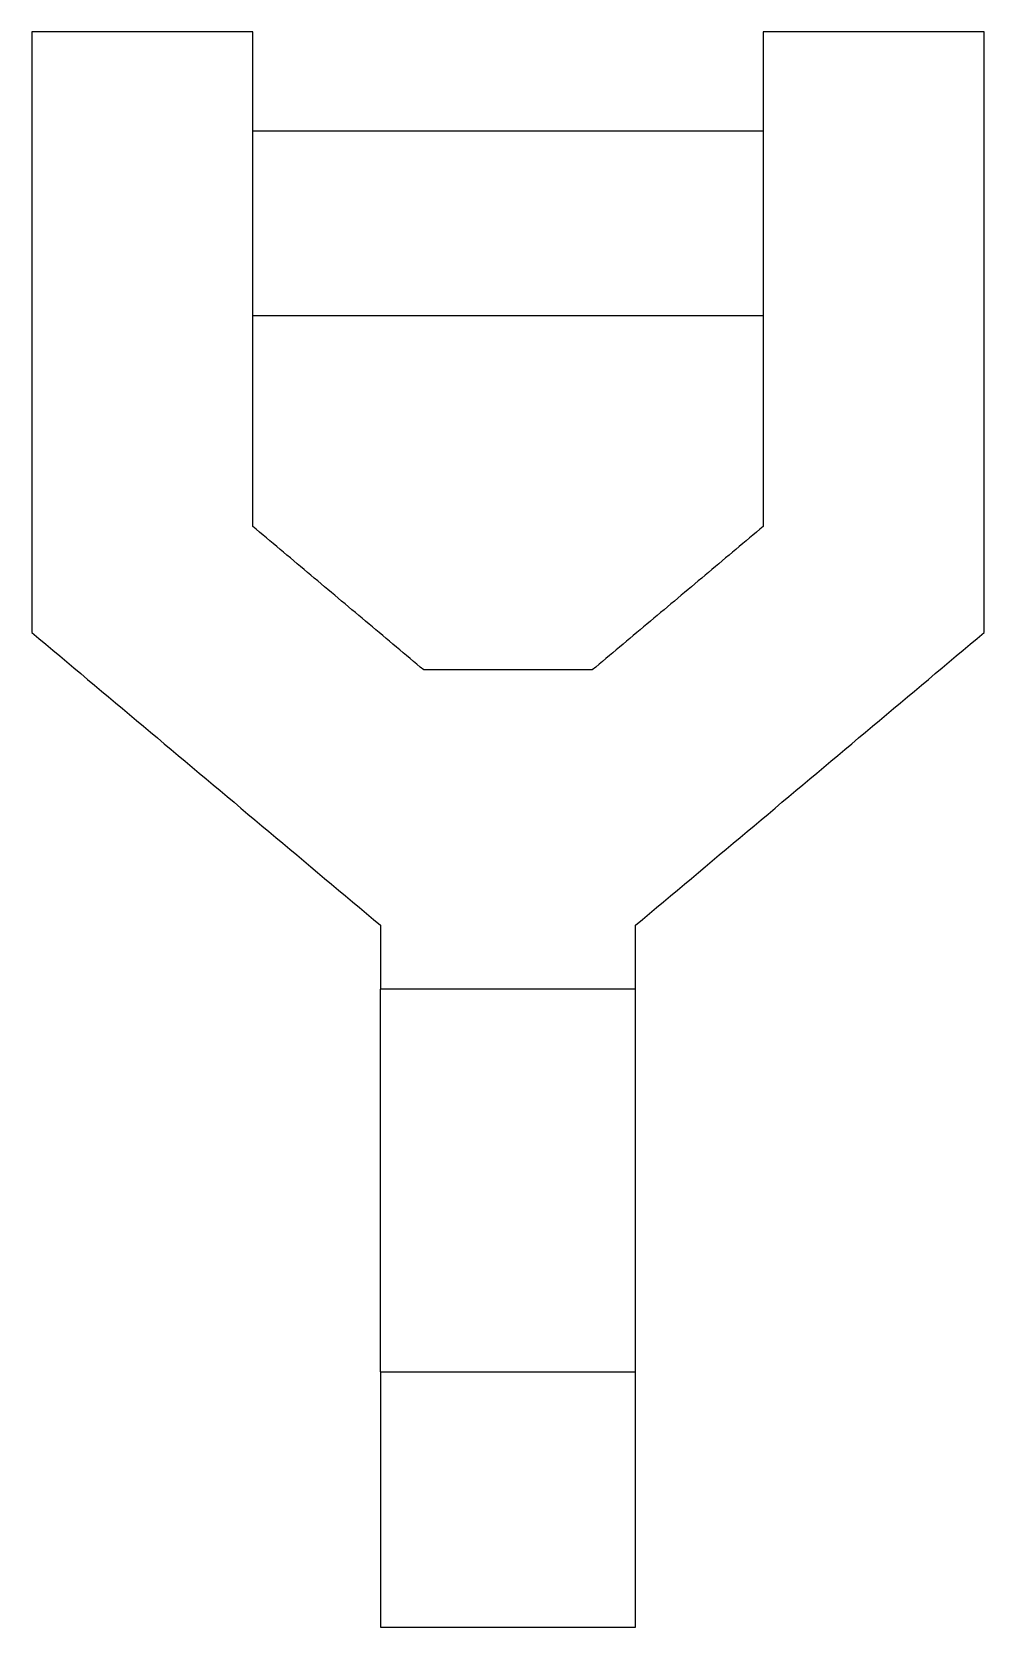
# Model space of a CAD drawing. Header units: metres. Extents: x -14.9 to 14.9, y 0 to 50.
import ezdxf

# ---------------------------------------------------------------- set-up
doc = ezdxf.new("R2010")
doc.units = ezdxf.units.M

msp = doc.modelspace()

# ---------------------------------------------------------------- linework, layer by layer
for points in [[(-14.922, 50), (-14.922, 49.623), (-14.922, 49.247), (-14.922, 48.87), (-14.922, 48.494), (-14.922, 48.117), (-14.922, 47.741), (-14.922, 47.364), (-14.922, 46.988), (-14.922, 46.611), (-14.922, 46.234), (-14.922, 45.858), (-14.922, 45.481), (-14.922, 45.105), (-14.922, 44.728), (-14.922, 44.352), (-14.922, 43.975), (-14.922, 43.599), (-14.922, 43.222), (-14.922, 42.845), (-14.922, 42.469), (-14.922, 42.092), (-14.922, 41.716), (-14.922, 41.339), (-14.922, 40.963), (-14.922, 40.586), (-14.922, 40.21), (-14.922, 39.833), (-14.922, 39.457), (-14.922, 39.08), (-14.922, 38.703), (-14.922, 38.327), (-14.922, 37.95), (-14.922, 37.574), (-14.922, 37.197), (-14.922, 36.821), (-14.922, 36.444), (-14.922, 36.068), (-14.922, 35.691), (-14.922, 35.314), (-14.922, 34.938), (-14.922, 34.561), (-14.922, 34.185), (-14.922, 33.808), (-14.922, 33.432), (-14.922, 33.055), (-14.922, 32.679), (-14.922, 32.302), (-14.922, 31.925), (-14.922, 31.549), (-14.922, 31.172)], [(-8, 50), (-8.138, 50), (-8.277, 50), (-8.415, 50), (-8.554, 50), (-8.692, 50), (-8.831, 50), (-8.969, 50), (-9.108, 50), (-9.246, 50), (-9.384, 50), (-9.523, 50), (-9.661, 50), (-9.8, 50), (-9.938, 50), (-10.077, 50), (-10.215, 50), (-10.354, 50), (-10.492, 50), (-10.631, 50), (-10.769, 50), (-10.907, 50), (-11.046, 50), (-11.184, 50), (-11.323, 50), (-11.461, 50), (-11.6, 50), (-11.738, 50), (-11.877, 50), (-12.015, 50), (-12.153, 50), (-12.292, 50), (-12.43, 50), (-12.569, 50), (-12.707, 50), (-12.846, 50), (-12.984, 50), (-13.123, 50), (-13.261, 50), (-13.399, 50), (-13.538, 50), (-13.676, 50), (-13.815, 50), (-13.953, 50), (-14.092, 50), (-14.23, 50), (-14.369, 50), (-14.507, 50), (-14.645, 50), (-14.784, 50), (-14.922, 50)], [(-8, 34.5), (-8, 34.81), (-8, 35.12), (-8, 35.43), (-8, 35.74), (-8, 36.05), (-8, 36.36), (-8, 36.67), (-8, 36.98), (-8, 37.29), (-8, 37.6), (-8, 37.91), (-8, 38.22), (-8, 38.53), (-8, 38.84), (-8, 39.15), (-8, 39.46), (-8, 39.77), (-8, 40.08), (-8, 40.39), (-8, 40.7), (-8, 41.01), (-8, 41.32), (-8, 41.63), (-8, 41.94), (-8, 42.25), (-8, 42.56), (-8, 42.87), (-8, 43.18), (-8, 43.49), (-8, 43.8), (-8, 44.11), (-8, 44.42), (-8, 44.73), (-8, 45.04), (-8, 45.35), (-8, 45.66), (-8, 45.97), (-8, 46.28), (-8, 46.59), (-8, 46.9), (-8, 47.21), (-8, 47.52), (-8, 47.83), (-8, 48.14), (-8, 48.45), (-8, 48.76), (-8, 49.07), (-8, 49.38), (-8, 49.69), (-8, 50)], [(8, 50), (8, 49.69), (8, 49.38), (8, 49.07), (8, 48.76), (8, 48.45), (8, 48.14), (8, 47.83), (8, 47.52), (8, 47.21), (8, 46.9), (8, 46.59), (8, 46.28), (8, 45.97), (8, 45.66), (8, 45.35), (8, 45.04), (8, 44.73), (8, 44.42), (8, 44.11), (8, 43.8), (8, 43.49), (8, 43.18), (8, 42.87), (8, 42.56), (8, 42.25), (8, 41.94), (8, 41.63), (8, 41.32), (8, 41.01), (8, 40.7), (8, 40.39), (8, 40.08), (8, 39.77), (8, 39.46), (8, 39.15), (8, 38.84), (8, 38.53), (8, 38.22), (8, 37.91), (8, 37.6), (8, 37.29), (8, 36.98), (8, 36.67), (8, 36.36), (8, 36.05), (8, 35.74), (8, 35.43), (8, 35.12), (8, 34.81), (8, 34.5)], [(14.922, 50), (14.784, 50), (14.645, 50), (14.507, 50), (14.369, 50), (14.23, 50), (14.092, 50), (13.953, 50), (13.815, 50), (13.676, 50), (13.538, 50), (13.399, 50), (13.261, 50), (13.123, 50), (12.984, 50), (12.846, 50), (12.707, 50), (12.569, 50), (12.43, 50), (12.292, 50), (12.153, 50), (12.015, 50), (11.877, 50), (11.738, 50), (11.6, 50), (11.461, 50), (11.323, 50), (11.184, 50), (11.046, 50), (10.907, 50), (10.769, 50), (10.631, 50), (10.492, 50), (10.354, 50), (10.215, 50), (10.077, 50), (9.938, 50), (9.8, 50), (9.661, 50), (9.523, 50), (9.384, 50), (9.246, 50), (9.108, 50), (8.969, 50), (8.831, 50), (8.692, 50), (8.554, 50), (8.415, 50), (8.277, 50), (8.138, 50), (8, 50)], [(14.922, 31.172), (14.922, 31.549), (14.922, 31.925), (14.922, 32.302), (14.922, 32.679), (14.922, 33.055), (14.922, 33.432), (14.922, 33.808), (14.922, 34.185), (14.922, 34.561), (14.922, 34.938), (14.922, 35.314), (14.922, 35.691), (14.922, 36.068), (14.922, 36.444), (14.922, 36.821), (14.922, 37.197), (14.922, 37.574), (14.922, 37.95), (14.922, 38.327), (14.922, 38.703), (14.922, 39.08), (14.922, 39.457), (14.922, 39.833), (14.922, 40.21), (14.922, 40.586), (14.922, 40.963), (14.922, 41.339), (14.922, 41.716), (14.922, 42.092), (14.922, 42.469), (14.922, 42.845), (14.922, 43.222), (14.922, 43.599), (14.922, 43.975), (14.922, 44.352), (14.922, 44.728), (14.922, 45.105), (14.922, 45.481), (14.922, 45.858), (14.922, 46.234), (14.922, 46.611), (14.922, 46.988), (14.922, 47.364), (14.922, 47.741), (14.922, 48.117), (14.922, 48.494), (14.922, 48.87), (14.922, 49.247), (14.922, 49.623), (14.922, 50)], [(-8, 46.9), (-7.68, 46.9), (-7.36, 46.9), (-7.04, 46.9), (-6.72, 46.9), (-6.4, 46.9), (-6.08, 46.9), (-5.76, 46.9), (-5.44, 46.9), (-5.12, 46.9), (-4.8, 46.9), (-4.48, 46.9), (-4.16, 46.9), (-3.84, 46.9), (-3.52, 46.9), (-3.2, 46.9), (-2.88, 46.9), (-2.56, 46.9), (-2.24, 46.9), (-1.92, 46.9), (-1.6, 46.9), (-1.28, 46.9), (-0.96, 46.9), (-0.64, 46.9), (-0.32, 46.9), (0, 46.9), (0.32, 46.9), (0.64, 46.9), (0.96, 46.9), (1.28, 46.9), (1.6, 46.9), (1.92, 46.9), (2.24, 46.9), (2.56, 46.9), (2.88, 46.9), (3.2, 46.9), (3.52, 46.9), (3.84, 46.9), (4.16, 46.9), (4.48, 46.9), (4.8, 46.9), (5.12, 46.9), (5.44, 46.9), (5.76, 46.9), (6.08, 46.9), (6.4, 46.9), (6.72, 46.9), (7.04, 46.9), (7.36, 46.9), (7.68, 46.9), (8, 46.9)], [(8, 41.1), (7.68, 41.1), (7.36, 41.1), (7.04, 41.1), (6.72, 41.1), (6.4, 41.1), (6.08, 41.1), (5.76, 41.1), (5.44, 41.1), (5.12, 41.1), (4.8, 41.1), (4.48, 41.1), (4.16, 41.1), (3.84, 41.1), (3.52, 41.1), (3.2, 41.1), (2.88, 41.1), (2.56, 41.1), (2.24, 41.1), (1.92, 41.1), (1.6, 41.1), (1.28, 41.1), (0.96, 41.1), (0.64, 41.1), (0.32, 41.1), (0, 41.1), (-0.32, 41.1), (-0.64, 41.1), (-0.96, 41.1), (-1.28, 41.1), (-1.6, 41.1), (-1.92, 41.1), (-2.24, 41.1), (-2.56, 41.1), (-2.88, 41.1), (-3.2, 41.1), (-3.52, 41.1), (-3.84, 41.1), (-4.16, 41.1), (-4.48, 41.1), (-4.8, 41.1), (-5.12, 41.1), (-5.44, 41.1), (-5.76, 41.1), (-6.08, 41.1), (-6.4, 41.1), (-6.72, 41.1), (-7.04, 41.1), (-7.36, 41.1), (-7.68, 41.1), (-8, 41.1)], [(8, 34.5), (7.893, 34.41), (7.786, 34.32), (7.678, 34.23), (7.571, 34.14), (7.464, 34.05), (7.357, 33.96), (7.25, 33.87), (7.143, 33.78), (7.035, 33.69), (6.928, 33.6), (6.821, 33.51), (6.714, 33.42), (6.607, 33.33), (6.5, 33.24), (6.392, 33.15), (6.285, 33.06), (6.178, 32.97), (6.071, 32.88), (5.964, 32.79), (5.857, 32.7), (5.749, 32.61), (5.642, 32.52), (5.535, 32.43), (5.428, 32.34), (5.321, 32.25), (5.214, 32.16), (5.106, 32.07), (4.999, 31.98), (4.892, 31.89), (4.785, 31.8), (4.678, 31.71), (4.571, 31.62), (4.463, 31.53), (4.356, 31.44), (4.249, 31.35), (4.142, 31.26), (4.035, 31.17), (3.927, 31.08), (3.82, 30.99), (3.713, 30.9), (3.606, 30.81), (3.499, 30.72), (3.392, 30.63), (3.284, 30.54), (3.177, 30.45), (3.07, 30.36), (2.963, 30.27), (2.856, 30.18), (2.749, 30.09), (2.641, 30)], [(-2.641, 30), (-2.749, 30.09), (-2.856, 30.18), (-2.963, 30.27), (-3.07, 30.36), (-3.177, 30.45), (-3.284, 30.54), (-3.392, 30.63), (-3.499, 30.72), (-3.606, 30.81), (-3.713, 30.9), (-3.82, 30.99), (-3.927, 31.08), (-4.035, 31.17), (-4.142, 31.26), (-4.249, 31.35), (-4.356, 31.44), (-4.463, 31.53), (-4.571, 31.62), (-4.678, 31.71), (-4.785, 31.8), (-4.892, 31.89), (-4.999, 31.98), (-5.106, 32.07), (-5.214, 32.16), (-5.321, 32.25), (-5.428, 32.34), (-5.535, 32.43), (-5.642, 32.52), (-5.749, 32.61), (-5.857, 32.7), (-5.964, 32.79), (-6.071, 32.88), (-6.178, 32.97), (-6.285, 33.06), (-6.392, 33.15), (-6.5, 33.24), (-6.607, 33.33), (-6.714, 33.42), (-6.821, 33.51), (-6.928, 33.6), (-7.035, 33.69), (-7.143, 33.78), (-7.25, 33.87), (-7.357, 33.96), (-7.464, 34.05), (-7.571, 34.14), (-7.678, 34.23), (-7.786, 34.32), (-7.893, 34.41), (-8, 34.5)], [(-14.922, 31.172), (-14.704, 30.989), (-14.485, 30.805), (-14.267, 30.622), (-14.049, 30.439), (-13.83, 30.255), (-13.612, 30.072), (-13.393, 29.888), (-13.175, 29.705), (-12.956, 29.521), (-12.738, 29.338), (-12.519, 29.154), (-12.301, 28.971), (-12.083, 28.788), (-11.864, 28.604), (-11.646, 28.421), (-11.427, 28.237), (-11.209, 28.054), (-10.99, 27.87), (-10.772, 27.687), (-10.553, 27.503), (-10.335, 27.32), (-10.117, 27.137), (-9.898, 26.953), (-9.68, 26.77), (-9.461, 26.586), (-9.243, 26.403), (-9.024, 26.219), (-8.806, 26.036), (-8.587, 25.852), (-8.369, 25.669), (-8.151, 25.485), (-7.932, 25.302), (-7.714, 25.119), (-7.495, 24.935), (-7.277, 24.752), (-7.058, 24.568), (-6.84, 24.385), (-6.621, 24.201), (-6.403, 24.018), (-6.184, 23.834), (-5.966, 23.651), (-5.748, 23.468), (-5.529, 23.284), (-5.311, 23.101), (-5.092, 22.917), (-4.874, 22.734), (-4.655, 22.55), (-4.437, 22.367), (-4.218, 22.183), (-4, 22)], [(4, 22), (4.218, 22.183), (4.437, 22.367), (4.655, 22.55), (4.874, 22.734), (5.092, 22.917), (5.311, 23.101), (5.529, 23.284), (5.748, 23.468), (5.966, 23.651), (6.184, 23.834), (6.403, 24.018), (6.621, 24.201), (6.84, 24.385), (7.058, 24.568), (7.277, 24.752), (7.495, 24.935), (7.714, 25.119), (7.932, 25.302), (8.151, 25.485), (8.369, 25.669), (8.587, 25.852), (8.806, 26.036), (9.024, 26.219), (9.243, 26.403), (9.461, 26.586), (9.68, 26.77), (9.898, 26.953), (10.117, 27.137), (10.335, 27.32), (10.553, 27.503), (10.772, 27.687), (10.99, 27.87), (11.209, 28.054), (11.427, 28.237), (11.646, 28.421), (11.864, 28.604), (12.083, 28.788), (12.301, 28.971), (12.519, 29.154), (12.738, 29.338), (12.956, 29.521), (13.175, 29.705), (13.393, 29.888), (13.612, 30.072), (13.83, 30.255), (14.049, 30.439), (14.267, 30.622), (14.485, 30.805), (14.704, 30.989), (14.922, 31.172)], [(2.641, 30), (2.536, 30), (2.43, 30), (2.324, 30), (2.219, 30), (2.113, 30), (2.007, 30), (1.902, 30), (1.796, 30), (1.691, 30), (1.585, 30), (1.479, 30), (1.374, 30), (1.268, 30), (1.162, 30), (1.057, 30), (0.951, 30), (0.845, 30), (0.74, 30), (0.634, 30), (0.528, 30), (0.423, 30), (0.317, 30), (0.211, 30), (0.106, 30), (0, 30), (-0.106, 30), (-0.211, 30), (-0.317, 30), (-0.423, 30), (-0.528, 30), (-0.634, 30), (-0.74, 30), (-0.845, 30), (-0.951, 30), (-1.057, 30), (-1.162, 30), (-1.268, 30), (-1.374, 30), (-1.479, 30), (-1.585, 30), (-1.691, 30), (-1.796, 30), (-1.902, 30), (-2.007, 30), (-2.113, 30), (-2.219, 30), (-2.324, 30), (-2.43, 30), (-2.536, 30), (-2.641, 30)], [(-4, 22), (-4, 21.96), (-4, 21.92), (-4, 21.88), (-4, 21.84), (-4, 21.8), (-4, 21.76), (-4, 21.72), (-4, 21.68), (-4, 21.64), (-4, 21.6), (-4, 21.56), (-4, 21.52), (-4, 21.48), (-4, 21.44), (-4, 21.4), (-4, 21.36), (-4, 21.32), (-4, 21.28), (-4, 21.24), (-4, 21.2), (-4, 21.16), (-4, 21.12), (-4, 21.08), (-4, 21.04), (-4, 21), (-4, 20.96), (-4, 20.92), (-4, 20.88), (-4, 20.84), (-4, 20.8), (-4, 20.76), (-4, 20.72), (-4, 20.68), (-4, 20.64), (-4, 20.6), (-4, 20.56), (-4, 20.52), (-4, 20.48), (-4, 20.44), (-4, 20.4), (-4, 20.36), (-4, 20.32), (-4, 20.28), (-4, 20.24), (-4, 20.2), (-4, 20.16), (-4, 20.12), (-4, 20.08), (-4, 20.04), (-4, 20)], [(4, 20), (4, 20.04), (4, 20.08), (4, 20.12), (4, 20.16), (4, 20.2), (4, 20.24), (4, 20.28), (4, 20.32), (4, 20.36), (4, 20.4), (4, 20.44), (4, 20.48), (4, 20.52), (4, 20.56), (4, 20.6), (4, 20.64), (4, 20.68), (4, 20.72), (4, 20.76), (4, 20.8), (4, 20.84), (4, 20.88), (4, 20.92), (4, 20.96), (4, 21), (4, 21.04), (4, 21.08), (4, 21.12), (4, 21.16), (4, 21.2), (4, 21.24), (4, 21.28), (4, 21.32), (4, 21.36), (4, 21.4), (4, 21.44), (4, 21.48), (4, 21.52), (4, 21.56), (4, 21.6), (4, 21.64), (4, 21.68), (4, 21.72), (4, 21.76), (4, 21.8), (4, 21.84), (4, 21.88), (4, 21.92), (4, 21.96), (4, 22)], [(-4, 8), (-4, 8.24), (-4, 8.48), (-4, 8.72), (-4, 8.96), (-4, 9.2), (-4, 9.44), (-4, 9.68), (-4, 9.92), (-4, 10.16), (-4, 10.4), (-4, 10.64), (-4, 10.88), (-4, 11.12), (-4, 11.36), (-4, 11.6), (-4, 11.84), (-4, 12.08), (-4, 12.32), (-4, 12.56), (-4, 12.8), (-4, 13.04), (-4, 13.28), (-4, 13.52), (-4, 13.76), (-4, 14), (-4, 14.24), (-4, 14.48), (-4, 14.72), (-4, 14.96), (-4, 15.2), (-4, 15.44), (-4, 15.68), (-4, 15.92), (-4, 16.16), (-4, 16.4), (-4, 16.64), (-4, 16.88), (-4, 17.12), (-4, 17.36), (-4, 17.6), (-4, 17.84), (-4, 18.08), (-4, 18.32), (-4, 18.56), (-4, 18.8), (-4, 19.04), (-4, 19.28), (-4, 19.52), (-4, 19.76), (-4, 20)], [(4, 20), (3.84, 20), (3.68, 20), (3.52, 20), (3.36, 20), (3.2, 20), (3.04, 20), (2.88, 20), (2.72, 20), (2.56, 20), (2.4, 20), (2.24, 20), (2.08, 20), (1.92, 20), (1.76, 20), (1.6, 20), (1.44, 20), (1.28, 20), (1.12, 20), (0.96, 20), (0.8, 20), (0.64, 20), (0.48, 20), (0.32, 20), (0.16, 20), (0, 20), (-0.16, 20), (-0.32, 20), (-0.48, 20), (-0.64, 20), (-0.8, 20), (-0.96, 20), (-1.12, 20), (-1.28, 20), (-1.44, 20), (-1.6, 20), (-1.76, 20), (-1.92, 20), (-2.08, 20), (-2.24, 20), (-2.4, 20), (-2.56, 20), (-2.72, 20), (-2.88, 20), (-3.04, 20), (-3.2, 20), (-3.36, 20), (-3.52, 20), (-3.68, 20), (-3.84, 20), (-4, 20)], [(4, 8), (4, 8.24), (4, 8.48), (4, 8.72), (4, 8.96), (4, 9.2), (4, 9.44), (4, 9.68), (4, 9.92), (4, 10.16), (4, 10.4), (4, 10.64), (4, 10.88), (4, 11.12), (4, 11.36), (4, 11.6), (4, 11.84), (4, 12.08), (4, 12.32), (4, 12.56), (4, 12.8), (4, 13.04), (4, 13.28), (4, 13.52), (4, 13.76), (4, 14), (4, 14.24), (4, 14.48), (4, 14.72), (4, 14.96), (4, 15.2), (4, 15.44), (4, 15.68), (4, 15.92), (4, 16.16), (4, 16.4), (4, 16.64), (4, 16.88), (4, 17.12), (4, 17.36), (4, 17.6), (4, 17.84), (4, 18.08), (4, 18.32), (4, 18.56), (4, 18.8), (4, 19.04), (4, 19.28), (4, 19.52), (4, 19.76), (4, 20)], [(-4, 8), (-4, 7.84), (-4, 7.68), (-4, 7.52), (-4, 7.36), (-4, 7.2), (-4, 7.04), (-4, 6.88), (-4, 6.72), (-4, 6.56), (-4, 6.4), (-4, 6.24), (-4, 6.08), (-4, 5.92), (-4, 5.76), (-4, 5.6), (-4, 5.44), (-4, 5.28), (-4, 5.12), (-4, 4.96), (-4, 4.8), (-4, 4.64), (-4, 4.48), (-4, 4.32), (-4, 4.16), (-4, 4), (-4, 3.84), (-4, 3.68), (-4, 3.52), (-4, 3.36), (-4, 3.2), (-4, 3.04), (-4, 2.88), (-4, 2.72), (-4, 2.56), (-4, 2.4), (-4, 2.24), (-4, 2.08), (-4, 1.92), (-4, 1.76), (-4, 1.6), (-4, 1.44), (-4, 1.28), (-4, 1.12), (-4, 0.96), (-4, 0.8), (-4, 0.64), (-4, 0.48), (-4, 0.32), (-4, 0.16), (-4, 0)], [(-4, 8), (-3.84, 8), (-3.68, 8), (-3.52, 8), (-3.36, 8), (-3.2, 8), (-3.04, 8), (-2.88, 8), (-2.72, 8), (-2.56, 8), (-2.4, 8), (-2.24, 8), (-2.08, 8), (-1.92, 8), (-1.76, 8), (-1.6, 8), (-1.44, 8), (-1.28, 8), (-1.12, 8), (-0.96, 8), (-0.8, 8), (-0.64, 8), (-0.48, 8), (-0.32, 8), (-0.16, 8), (0, 8), (0.16, 8), (0.32, 8), (0.48, 8), (0.64, 8), (0.8, 8), (0.96, 8), (1.12, 8), (1.28, 8), (1.44, 8), (1.6, 8), (1.76, 8), (1.92, 8), (2.08, 8), (2.24, 8), (2.4, 8), (2.56, 8), (2.72, 8), (2.88, 8), (3.04, 8), (3.2, 8), (3.36, 8), (3.52, 8), (3.68, 8), (3.84, 8), (4, 8)], [(4, 0), (4, 0.16), (4, 0.32), (4, 0.48), (4, 0.64), (4, 0.8), (4, 0.96), (4, 1.12), (4, 1.28), (4, 1.44), (4, 1.6), (4, 1.76), (4, 1.92), (4, 2.08), (4, 2.24), (4, 2.4), (4, 2.56), (4, 2.72), (4, 2.88), (4, 3.04), (4, 3.2), (4, 3.36), (4, 3.52), (4, 3.68), (4, 3.84), (4, 4), (4, 4.16), (4, 4.32), (4, 4.48), (4, 4.64), (4, 4.8), (4, 4.96), (4, 5.12), (4, 5.28), (4, 5.44), (4, 5.6), (4, 5.76), (4, 5.92), (4, 6.08), (4, 6.24), (4, 6.4), (4, 6.56), (4, 6.72), (4, 6.88), (4, 7.04), (4, 7.2), (4, 7.36), (4, 7.52), (4, 7.68), (4, 7.84), (4, 8)], [(-4, 0), (-3.84, 0), (-3.68, 0), (-3.52, 0), (-3.36, 0), (-3.2, 0), (-3.04, 0), (-2.88, 0), (-2.72, 0), (-2.56, 0), (-2.4, 0), (-2.24, 0), (-2.08, 0), (-1.92, 0), (-1.76, 0), (-1.6, 0), (-1.44, 0), (-1.28, 0), (-1.12, 0), (-0.96, 0), (-0.8, 0), (-0.64, 0), (-0.48, 0), (-0.32, 0), (-0.16, 0), (0, 0), (0.16, 0), (0.32, 0), (0.48, 0), (0.64, 0), (0.8, 0), (0.96, 0), (1.12, 0), (1.28, 0), (1.44, 0), (1.6, 0), (1.76, 0), (1.92, 0), (2.08, 0), (2.24, 0), (2.4, 0), (2.56, 0), (2.72, 0), (2.88, 0), (3.04, 0), (3.2, 0), (3.36, 0), (3.52, 0), (3.68, 0), (3.84, 0), (4, 0)]]:
    msp.add_lwpolyline(points)

doc.saveas('drawing.dxf')
